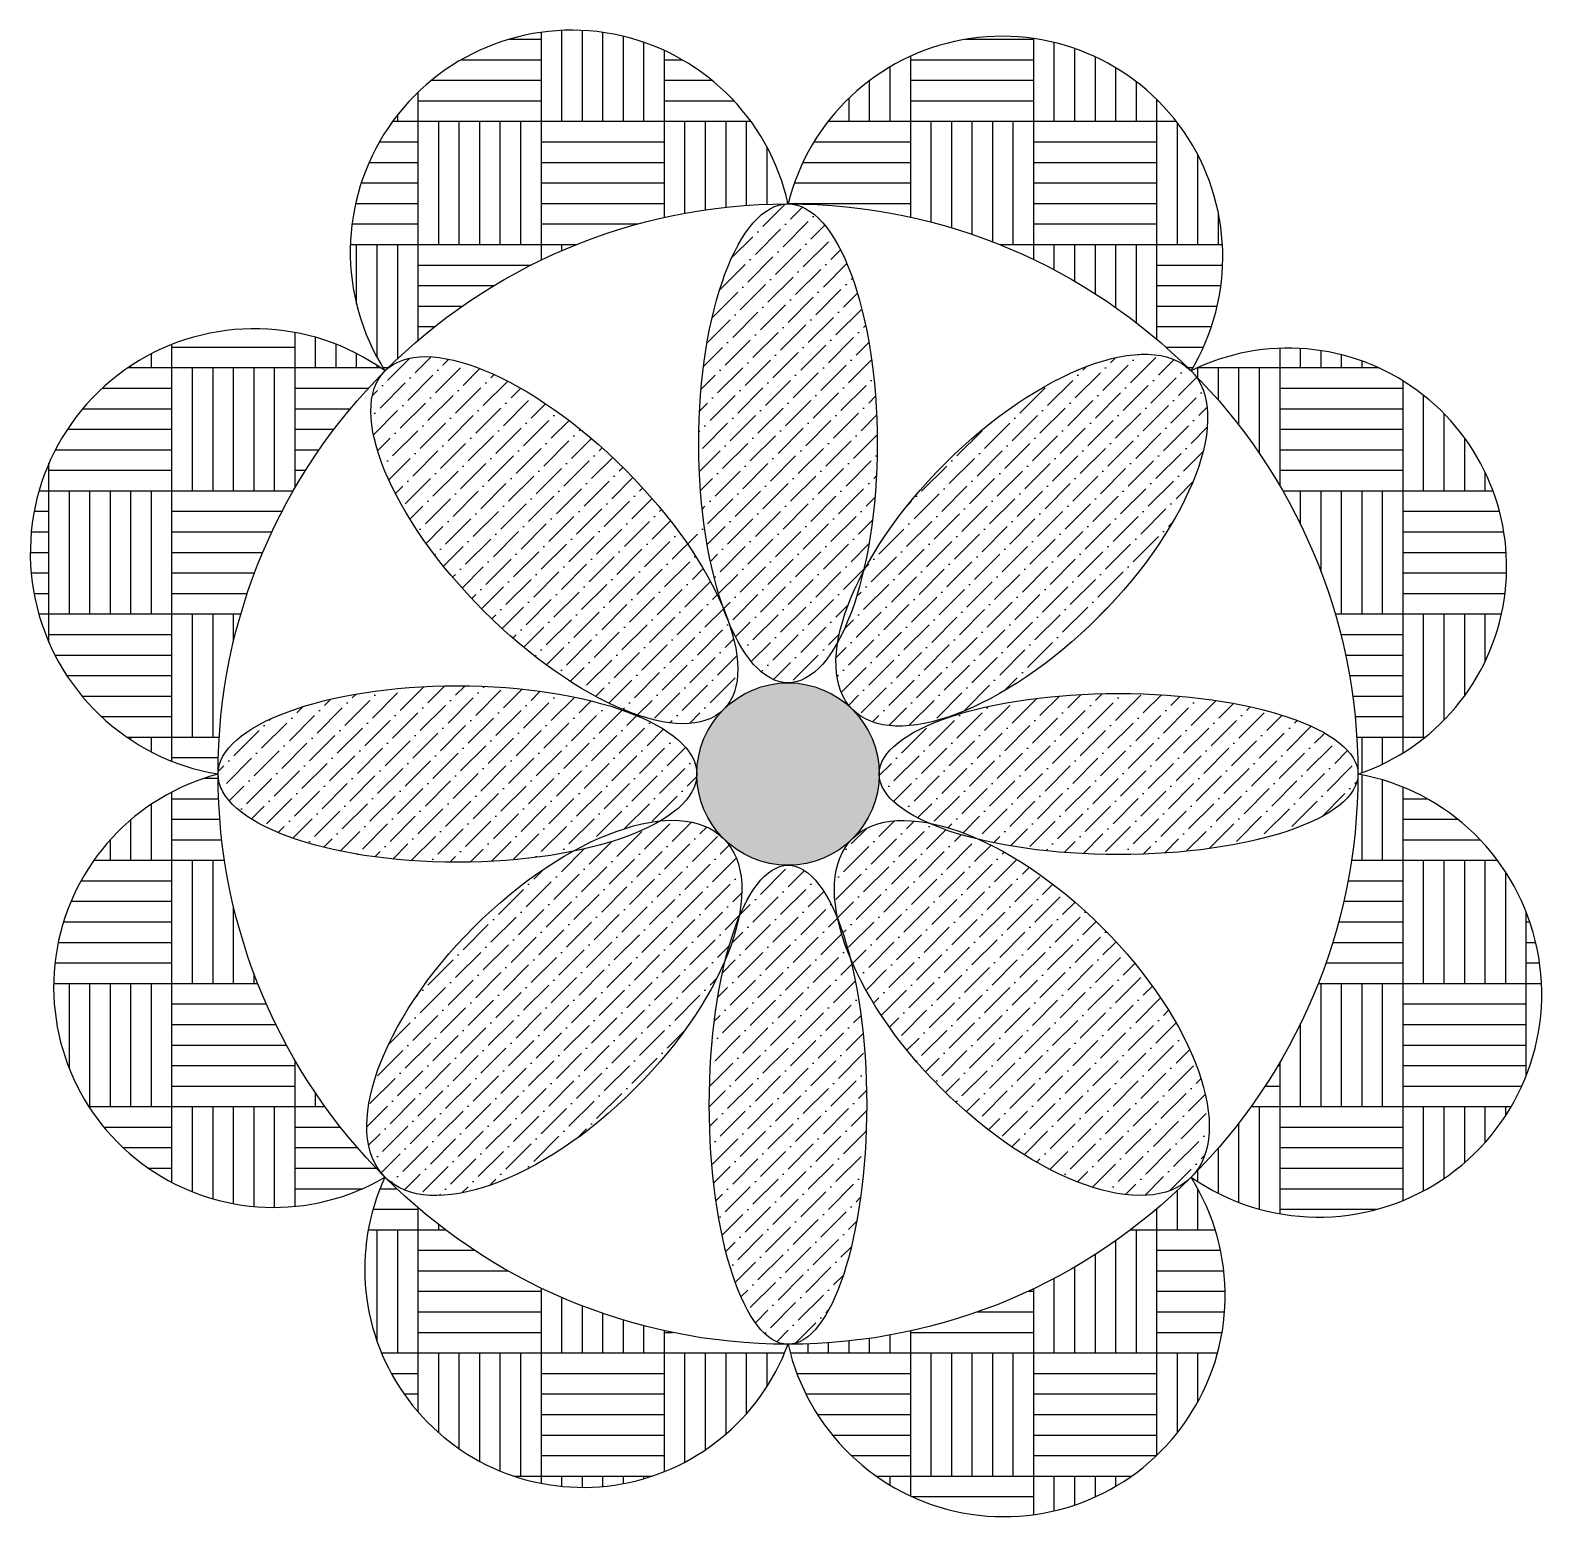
# Model space of a CAD drawing. Header units: inches. Extents: x 12.8 to 26.1, y 7.2 to 20.2.
import ezdxf

# ---------------------------------------------------------------- set-up
doc = ezdxf.new("R2010")
doc.units = ezdxf.units.IN
doc.header["$MEASUREMENT"] = 0

msp = doc.modelspace()

# ---------------------------------------------------------------- hatches: boundary and pattern name
at = {"true_color": 0xcd2027}
h = msp.add_hatch(dxfattribs=at)
h.set_pattern_fill('AR-PARQ1', color=242, scale=0.09)
h.paths.add_polyline_path([(15.91, 17.253, 1.26175), (14.445, 13.717, -0.198912)])
h.paths.add_polyline_path([(15.91, 17.253, -0.198912), (19.445, 18.717, 1.191868)])
h.paths.add_polyline_path([(19.445, 18.717, -0.198912), (22.981, 17.253, 1.162793)])
h.paths.add_polyline_path([(22.981, 17.253, -0.198912), (24.445, 13.717, 1.069254)])
h.paths.add_polyline_path([(24.445, 13.717, -0.198912), (22.981, 10.182, 1.241719)])
h.paths.add_polyline_path([(22.981, 10.182, -0.198912), (19.445, 8.717, 1.186471)])
h.paths.add_polyline_path([(19.445, 8.717, -0.198912), (15.91, 10.182, 1.042031)])
h.paths.add_polyline_path([(14.445, 13.717, 1.147158), (15.91, 10.182, -0.198912)])
at = {"true_color": 0x139b48}
h = msp.add_hatch(dxfattribs=at)
h.set_pattern_fill('ANSI36', color=114)
edge = h.paths.add_edge_path()
edge.add_ellipse((17.395, 15.768), major_axis=(-1.485, 1.485), ratio=0.417595, start_angle=224.8113, end_angle=540)
edge.add_ellipse((17.395, 15.768), major_axis=(-1.485, 1.485), ratio=0.417595, start_angle=180, end_angle=221.575)
edge.add_ellipse((19.445, 16.617), major_axis=(0, 2.1), ratio=0.372478, start_angle=134.2673, end_angle=137.5188, ccw=False)
edge.add_ellipse((17.395, 15.768), major_axis=(-1.485, 1.485), ratio=0.417595, start_angle=221.575, end_angle=224.8113)
edge = h.paths.add_edge_path()
edge.add_ellipse((19.445, 16.617), major_axis=(0, 2.1), ratio=0.372478, start_angle=237.5238, end_angle=494.2673)
edge.add_ellipse((17.395, 15.768), major_axis=(-1.485, 1.485), ratio=0.417595, start_angle=221.575, end_angle=224.8113, ccw=False)
edge.add_ellipse((19.445, 16.617), major_axis=(0, 2.1), ratio=0.372478, start_angle=134.2673, end_angle=137.5188)
edge.add_ellipse((19.445, 16.617), major_axis=(0, 2.1), ratio=0.372478, start_angle=137.5188, end_angle=180)
edge.add_ellipse((19.445, 16.617), major_axis=(0, 2.1), ratio=0.372478, start_angle=180, end_angle=213.9253)
edge.add_ellipse((21.496, 15.768), major_axis=(-1.485, -1.485), ratio=0.452882, start_angle=304.1915, end_angle=327.5872, ccw=False)
edge = h.paths.add_edge_path()
edge.add_ellipse((21.496, 15.768), major_axis=(-1.485, -1.485), ratio=0.452882, start_angle=0, end_angle=180)
edge.add_ellipse((21.496, 15.768), major_axis=(-1.485, -1.485), ratio=0.452882, start_angle=180, end_angle=304.1915)
edge.add_ellipse((19.445, 16.617), major_axis=(0, 2.1), ratio=0.372478, start_angle=213.9253, end_angle=237.5238, ccw=False)
edge.add_ellipse((21.496, 15.768), major_axis=(-1.485, -1.485), ratio=0.452882, start_angle=327.5872, end_angle=360)
edge = h.paths.add_edge_path()
edge.add_ellipse((22.345, 13.717), major_axis=(-2.1, 0), ratio=0.336283, start_angle=54.4883, end_angle=360)
edge.add_ellipse((22.345, 13.717), major_axis=(-2.1, 0), ratio=0.336283, start_angle=0, end_angle=37.2679)
edge.add_ellipse((21.496, 11.666), major_axis=(-1.485, 1.485), ratio=0.475154, start_angle=308.4367, end_angle=325.407, ccw=False)
edge = h.paths.add_edge_path()
edge.add_ellipse((21.496, 11.666), major_axis=(-1.485, 1.485), ratio=0.475154, start_angle=180, end_angle=308.4367)
edge.add_ellipse((22.345, 13.717), major_axis=(-2.1, 0), ratio=0.336283, start_angle=37.2679, end_angle=54.4883, ccw=False)
edge.add_ellipse((21.496, 11.666), major_axis=(-1.485, 1.485), ratio=0.475154, start_angle=325.407, end_angle=360)
edge.add_ellipse((21.496, 11.666), major_axis=(-1.485, 1.485), ratio=0.475154, start_angle=0, end_angle=36.3495)
edge.add_ellipse((19.445, 10.817), major_axis=(0, -2.1), ratio=0.328758, start_angle=127.812, end_angle=140.7911, ccw=False)
edge.add_ellipse((21.496, 11.666), major_axis=(-1.485, 1.485), ratio=0.475154, start_angle=49.1315, end_angle=180)
edge = h.paths.add_edge_path()
edge.add_ellipse((19.445, 10.817), major_axis=(0, -2.1), ratio=0.328758, start_angle=232.61, end_angle=487.812)
edge.add_ellipse((21.496, 11.666), major_axis=(-1.485, 1.485), ratio=0.475154, start_angle=36.3495, end_angle=49.1315, ccw=False)
edge.add_ellipse((19.445, 10.817), major_axis=(0, -2.1), ratio=0.328758, start_angle=140.7911, end_angle=180)
edge.add_ellipse((19.445, 10.817), major_axis=(0, -2.1), ratio=0.328758, start_angle=180, end_angle=218.9053)
edge.add_ellipse((17.395, 11.666), major_axis=(-1.485, -1.485), ratio=0.476429, start_angle=130.4778, end_angle=143.9724, ccw=False)
edge = h.paths.add_edge_path()
edge.add_ellipse((17.395, 11.666), major_axis=(-1.485, -1.485), ratio=0.476429, start_angle=0, end_angle=130.4778)
edge.add_ellipse((19.445, 10.817), major_axis=(0, -2.1), ratio=0.328758, start_angle=218.9053, end_angle=232.61, ccw=False)
edge.add_ellipse((17.395, 11.666), major_axis=(-1.485, -1.485), ratio=0.476429, start_angle=143.9724, end_angle=180)
edge.add_ellipse((17.395, 11.666), major_axis=(-1.485, -1.485), ratio=0.476429, start_angle=180, end_angle=210.1126)
edge.add_ellipse((16.545, 13.717), major_axis=(-2.1, 0), ratio=0.36845, start_angle=118.729, end_angle=147.9011, ccw=False)
edge.add_ellipse((17.395, 11.666), major_axis=(-1.485, -1.485), ratio=0.476429, start_angle=238.9429, end_angle=360)
edge = h.paths.add_edge_path()
edge.add_ellipse((16.545, 13.717), major_axis=(-2.1, 0), ratio=0.36845, start_angle=147.9011, end_angle=180)
edge.add_ellipse((16.545, 13.717), major_axis=(-2.1, 0), ratio=0.36845, start_angle=180, end_angle=478.729)
edge.add_ellipse((17.395, 11.666), major_axis=(-1.485, -1.485), ratio=0.476429, start_angle=210.1126, end_angle=238.9429, ccw=False)
at = {"true_color": 0xf1eb1f}
h = msp.add_hatch(color=2, dxfattribs=at)
h.dxf.hatch_style = 1
h.paths.add_polyline_path([(18.645, 13.717, 1), (20.245, 13.717, 1)])

# ---------------------------------------------------------------- linework, layer by layer
msp.add_line((19.445, 13.717), (19.445, 13.717))
msp.add_line((19.445, 13.717), (19.445, 13.717))
msp.add_line((19.445, 13.717), (19.445, 13.717))
for radius in [5, 0.8]:
    msp.add_circle((19.445, 13.717), radius)
for centre, radius, start, end in [((17.548, 18.297), 1.943, 12.4946, 212.5054), ((21.324, 18.252), 1.935, 328.8909, 166.1091), ((14.763, 15.657), 1.965, 54.2972, 260.7028), ((23.831, 15.534), 1.918, 288.6663, 116.3337), ((14.934, 11.848), 1.931, 104.6586, 300.3414), ((24.099, 11.79), 1.958, 235.1914, 79.8086), ((17.647, 9.377), 1.915, 155.1417, 339.8583), ((21.339, 9.146), 1.941, 192.7508, 32.2492)]:
    msp.add_arc(centre, radius, start, end)
for centre, major_axis, ratio in [((19.445, 16.617), (0, 2.1), 0.372478), ((17.395, 15.768), (-1.485, 1.485), 0.417595), ((21.496, 15.768), (-1.485, -1.485), 0.452882), ((16.545, 13.717), (-2.1, 0), 0.36845), ((22.345, 13.717), (-2.1, 0), 0.336283), ((17.395, 11.666), (-1.485, -1.485), 0.476429), ((21.496, 11.666), (-1.485, 1.485), 0.475154), ((19.445, 10.817), (0, -2.1), 0.328758)]:
    msp.add_ellipse(centre, major_axis=major_axis, ratio=ratio)

doc.saveas('drawing.dxf')
